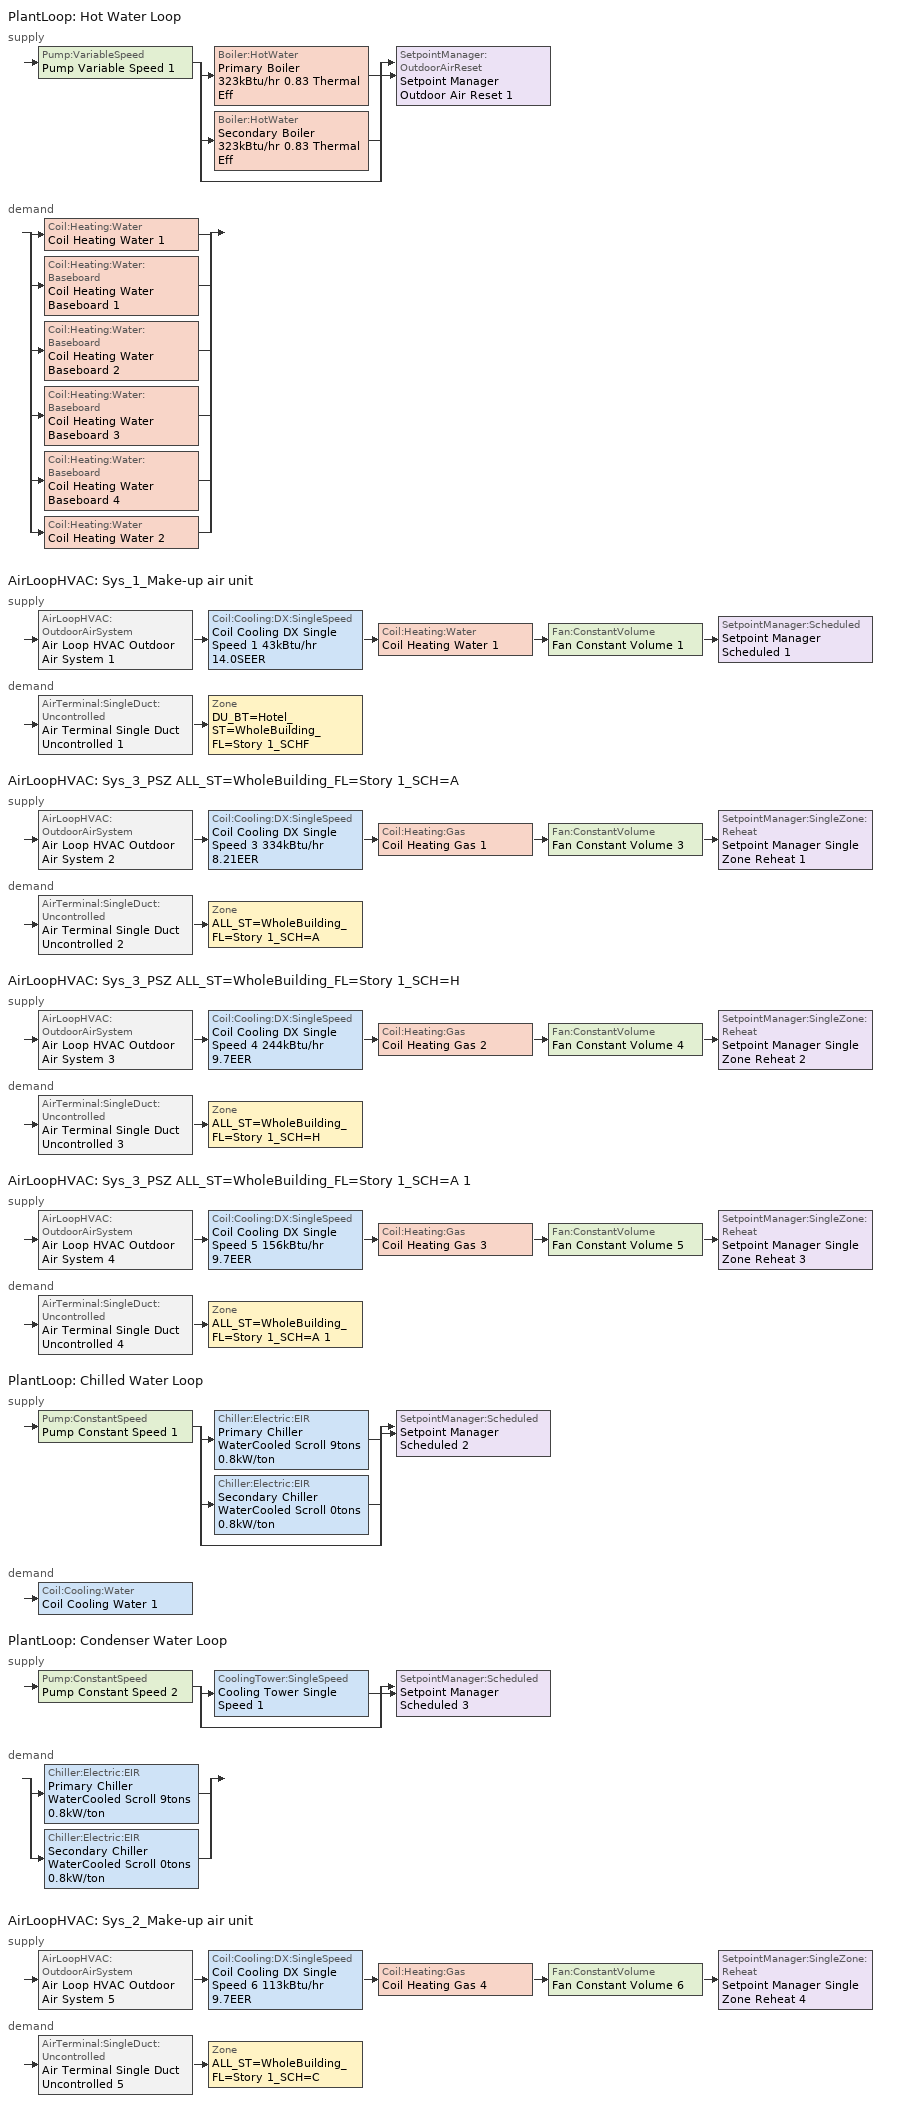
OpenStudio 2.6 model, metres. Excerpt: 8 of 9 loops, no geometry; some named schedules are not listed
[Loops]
PlantLoop 'Hot Water Loop'
 supply: Pump:VariableSpeed 'Pump Variable Speed 1' > split
  | Boiler:HotWater 'Primary Boiler 323kBtu/hr 0.83 Thermal Eff'
  | Boiler:HotWater 'Secondary Boiler 323kBtu/hr 0.83 Thermal Eff'
  | bypass
  join > SetpointManager:OutdoorAirReset 'Setpoint Manager Outdoor Air Reset 1'
 demand: split
  | Coil:Heating:Water 'Coil Heating Water 1'
  | Coil:Heating:Water:Baseboard 'Coil Heating Water Baseboard 1'
  | Coil:Heating:Water:Baseboard 'Coil Heating Water Baseboard 2'
  | Coil:Heating:Water:Baseboard 'Coil Heating Water Baseboard 3'
  | Coil:Heating:Water:Baseboard 'Coil Heating Water Baseboard 4'
  | Coil:Heating:Water 'Coil Heating Water 2'
AirLoopHVAC 'Sys_1_Make-up air unit'
 supply: AirLoopHVAC:OutdoorAirSystem 'Air Loop HVAC Outdoor Air System 1' > Coil:Cooling:DX:SingleSpeed 'Coil Cooling DX Single Speed 1 43kBtu/hr 14.0SEER' > Coil:Heating:Water 'Coil Heating Water 1' > Fan:ConstantVolume 'Fan Constant Volume 1' > SetpointManager:Scheduled 'Setpoint Manager Scheduled 1'
 demand: AirTerminal:SingleDuct:Uncontrolled 'Air Terminal Single Duct Uncontrolled 1' > Zone 'DU_BT=Hotel_ST=WholeBuilding_FL=Story 1_SCHF'
AirLoopHVAC 'Sys_3_PSZ ALL_ST=WholeBuilding_FL=Story 1_SCH=A'
 supply: AirLoopHVAC:OutdoorAirSystem 'Air Loop HVAC Outdoor Air System 2' > Coil:Cooling:DX:SingleSpeed 'Coil Cooling DX Single Speed 3 334kBtu/hr 8.21EER' > Coil:Heating:Gas 'Coil Heating Gas 1' > Fan:ConstantVolume 'Fan Constant Volume 3' > SetpointManager:SingleZone:Reheat 'Setpoint Manager Single Zone Reheat 1'
 demand: AirTerminal:SingleDuct:Uncontrolled 'Air Terminal Single Duct Uncontrolled 2' > Zone 'ALL_ST=WholeBuilding_FL=Story 1_SCH=A'
AirLoopHVAC 'Sys_3_PSZ ALL_ST=WholeBuilding_FL=Story 1_SCH=H'
 supply: AirLoopHVAC:OutdoorAirSystem 'Air Loop HVAC Outdoor Air System 3' > Coil:Cooling:DX:SingleSpeed 'Coil Cooling DX Single Speed 4 244kBtu/hr 9.7EER' > Coil:Heating:Gas 'Coil Heating Gas 2' > Fan:ConstantVolume 'Fan Constant Volume 4' > SetpointManager:SingleZone:Reheat 'Setpoint Manager Single Zone Reheat 2'
 demand: AirTerminal:SingleDuct:Uncontrolled 'Air Terminal Single Duct Uncontrolled 3' > Zone 'ALL_ST=WholeBuilding_FL=Story 1_SCH=H'
AirLoopHVAC 'Sys_3_PSZ ALL_ST=WholeBuilding_FL=Story 1_SCH=A 1'
 supply: AirLoopHVAC:OutdoorAirSystem 'Air Loop HVAC Outdoor Air System 4' > Coil:Cooling:DX:SingleSpeed 'Coil Cooling DX Single Speed 5 156kBtu/hr 9.7EER' > Coil:Heating:Gas 'Coil Heating Gas 3' > Fan:ConstantVolume 'Fan Constant Volume 5' > SetpointManager:SingleZone:Reheat 'Setpoint Manager Single Zone Reheat 3'
 demand: AirTerminal:SingleDuct:Uncontrolled 'Air Terminal Single Duct Uncontrolled 4' > Zone 'ALL_ST=WholeBuilding_FL=Story 1_SCH=A 1'
PlantLoop 'Chilled Water Loop'
 supply: Pump:ConstantSpeed 'Pump Constant Speed 1' > split
  | Chiller:Electric:EIR 'Primary Chiller WaterCooled Scroll 9tons 0.8kW/ton'
  | Chiller:Electric:EIR 'Secondary Chiller WaterCooled Scroll 0tons 0.8kW/ton'
  | bypass
  join > SetpointManager:Scheduled 'Setpoint Manager Scheduled 2'
 demand: Coil:Cooling:Water 'Coil Cooling Water 1'
PlantLoop 'Condenser Water Loop'
 supply: Pump:ConstantSpeed 'Pump Constant Speed 2' > split
  | CoolingTower:SingleSpeed 'Cooling Tower Single Speed 1'
  | bypass
  join > SetpointManager:Scheduled 'Setpoint Manager Scheduled 3'
 demand: split
  | Chiller:Electric:EIR 'Primary Chiller WaterCooled Scroll 9tons 0.8kW/ton'
  | Chiller:Electric:EIR 'Secondary Chiller WaterCooled Scroll 0tons 0.8kW/ton'
AirLoopHVAC 'Sys_2_Make-up air unit'
 supply: AirLoopHVAC:OutdoorAirSystem 'Air Loop HVAC Outdoor Air System 5' > Coil:Cooling:DX:SingleSpeed 'Coil Cooling DX Single Speed 6 113kBtu/hr 9.7EER' > Coil:Heating:Gas 'Coil Heating Gas 4' > Fan:ConstantVolume 'Fan Constant Volume 6' > SetpointManager:SingleZone:Reheat 'Setpoint Manager Single Zone Reheat 4'
 demand: AirTerminal:SingleDuct:Uncontrolled 'Air Terminal Single Duct Uncontrolled 5' > Zone 'ALL_ST=WholeBuilding_FL=Story 1_SCH=C'
[Sizing:Zone] Zone Cooling Design Supply Air Temperature Input Method=SupplyAirTemperature; Zone Cooling Design Supply Air Temperature {C}=13; Zone Cooling Design Supply Air Temperature Difference {deltaC}=11.11; Zone Heating Design Supply Air Temperature Input Method=SupplyAirTemperature; Zone Heating Design Supply Air Temperature {C}=43; Zone Heating Design Supply Air Temperature Difference {deltaC}=11.11; Zone Cooling Design Supply Air Humidity Ratio {kg-H2O/kg-air}=0.0085; Zone Heating Design Supply Air Humidity Ratio {kg-H2O/kg-air}=0.008; Zone Heating Sizing Factor=1.3; Zone Cooling Sizing Factor=1.1; Cooling Design Air Flow Method=DesignDay; Heating Design Air Flow Method=DesignDay; Account for Dedicated Outdoor Air System=No; Dedicated Outdoor Air System Control Strategy=NeutralSupplyAir; Dedicated Outdoor Air Low Setpoint Temperature for Design {C}=autosize; Dedicated Outdoor Air High Setpoint Temperature for Design {C}=autosize
DU_BT=Hotel_ST=WholeBuilding_FL=Story 1_SCHF; ALL_ST=WholeBuilding_FL=Story 1_SCH=A; ALL_ST=WholeBuilding_FL=Story 1_SCH=H; ALL_ST=WholeBuilding_FL=Story 1_SCH=C; ALL_ST=WholeBuilding_FL=Story 1_SCH=A 1
[Zone equipment]
DU_BT=Hotel_ST=WholeBuilding_FL=Story 1_SCHF: DU_BT=Hotel_ST=WholeBuilding_FL=Story 1_SCHF PTAC, Zone HVAC Baseboard Convective Water 1, Air Terminal Single Duct Uncontrolled 1
ALL_ST=WholeBuilding_FL=Story 1_SCH=A: Air Terminal Single Duct Uncontrolled 2, Zone HVAC Baseboard Convective Water 2
ALL_ST=WholeBuilding_FL=Story 1_SCH=H: Air Terminal Single Duct Uncontrolled 3, Zone HVAC Baseboard Convective Water 3
ALL_ST=WholeBuilding_FL=Story 1_SCH=C: Zone HVAC Four Pipe Fan Coil 1, Air Terminal Single Duct Uncontrolled 5
ALL_ST=WholeBuilding_FL=Story 1_SCH=A 1: Air Terminal Single Duct Uncontrolled 4, Zone HVAC Baseboard Convective Water 4
[PlantLoop] Glycol Concentration=0; Plant Loop Volume {m3}=Autocalculate; Load Distribution Scheme=Optimal
Name | Fluid Type
Hot Water Loop | Water
Chilled Water Loop; Condenser Water Loop
[Sizing:Plant] Sizing Option=NonCoincident; Zone Timesteps in Averaging Window=1; Coincident Sizing Factor Mode=None
Name | Loop Type | Design Loop Exit Temperature {C} | Loop Design Temperature Difference {deltaC}
Hot Water Loop | Heating | 82 | 16
Chilled Water Loop | Cooling | 7 | 6
Condenser Water Loop | Condenser | 29 | 6
[Pump:VariableSpeed]
Pump Variable Speed 1: Motor Efficiency=0.855; Pump Control Type=Intermittent; Skin Loss Radiative Fraction=0.5; Design Power Sizing Method=PowerPerFlowPerPressure; Design Electric Power per Unit Flow Rate {W/(m3/s)}=348701.1; Design Shaft Power per Unit Flow Rate per Unit Head {W-s/m3-Pa}=1.28205; Design Minimum Flow Rate Fraction=0
[Boiler:HotWater] Fuel Type=NaturalGas; Nominal Capacity {W}=94677.6; Nominal Thermal Efficiency=0.83; Normalized Boiler Efficiency Curve=BOILER-EFFFPLR-NECB2011; Water Outlet Upper Temperature Limit {C}=99; Boiler Flow Mode=ConstantFlow; Parasitic Electric Load {W}=0; Sizing Factor=1
Primary Boiler 323kBtu/hr 0.83 Thermal Eff; Secondary Boiler 323kBtu/hr 0.83 Thermal Eff
[SetpointManager:OutdoorAirReset]
Setpoint Manager Outdoor Air Reset 1: Control Variable=Temperature; Setpoint at Outdoor Low Temperature {C}=82; Outdoor Low Temperature {C}=-16; Setpoint at Outdoor High Temperature {C}=60; Outdoor High Temperature {C}=0
[AirLoopHVAC] Design Supply Air Flow Rate {m3/s}=AutoSize
Name | Availability Schedule
Sys_1_Make-up air unit | Sys_1_Make-up air unit Occ Sch
Sys_3_PSZ ALL_ST=WholeBuilding_FL=Story 1_SCH=A | Sys_3_PSZ ALL_ST=WholeBuilding_FL=Story 1_SCH=A Occ Sch
Sys_3_PSZ ALL_ST=WholeBuilding_FL=Story 1_SCH=H | Sys_3_PSZ ALL_ST=WholeBuilding_FL=Story 1_SCH=H Occ Sch
Sys_3_PSZ ALL_ST=WholeBuilding_FL=Story 1_SCH=A 1 | Sys_3_PSZ ALL_ST=WholeBuilding_FL=Story 1_SCH=A 1 Occ Sch
Sys_2_Make-up air unit | Sys_2_Make-up air unit Occ Sch
[Sizing:System] Design Outdoor Air Flow Rate {m3/s}=Autosize; Minimum System Air Flow Ratio=1; Preheat Design Temperature {C}=7; Preheat Design Humidity Ratio {kg-H2O/kg-Air}=0.008; Precool Design Temperature {C}=13; Precool Design Humidity Ratio {kg-H2O/kg-Air}=0.008; Central Cooling Design Supply Air Temperature {C}=13; Sizing Option=NonCoincident; Central Cooling Design Supply Air Humidity Ratio {kg-H2O/kg-Air}=0.0085; Central Heating Design Supply Air Humidity Ratio {kg-H2O/kg-Air}=0.008; Cooling Design Air Flow Method=DesignDay; Cooling Design Air Flow Rate {m3/s}=0; Heating Design Air Flow Method=DesignDay; Heating Design Air Flow Rate {m3/s}=0; System Outdoor Air Method=ZoneSum; Zone Maximum Outdoor Air Fraction=1; Cooling Supply Air Flow Rate Per Floor Area {m3/s-m2}=0.00996765; Cooling Fraction of Autosized Cooling Supply Air Flow Rate=1; Cooling Supply Air Flow Rate Per Unit Cooling Capacity {m3/s-W}=3.94755e-05; Heating Supply Air Flow Rate Per Floor Area {m3/s-m2}=0.00996765; Heating Fraction of Autosized Heating Supply Air Flow Rate=1; Heating Fraction of Autosized Cooling Supply Air Flow Rate=1; Heating Supply Air Flow Rate Per Unit Heating Capacity {m3/s-W}=3.15882e-05; Cooling Design Capacity Method=CoolingDesignCapacity; Cooling Design Capacity {W}=autosize; Cooling Design Capacity Per Floor Area {W/m2}=234.7; Fraction of Autosized Cooling Design Capacity=1; Heating Design Capacity Method=HeatingDesignCapacity; Heating Design Capacity {W}=autosize; Heating Design Capacity Per Floor Area {W/m2}=157; Fraction of Autosized Heating Design Capacity=1; Central Cooling Capacity Control Method=OnOff
Name | Type of Load to Size On | Central Heating Design Supply Air Temperature {C} | 100% Outdoor Air in Cooling | 100% Outdoor Air in Heating
Sys_1_Make-up air unit | VentilationRequirement | 43 | Yes | Yes
Sys_3_PSZ ALL_ST=WholeBuilding_FL=Story 1_SCH=A; Sys_3_PSZ ALL_ST=WholeBuilding_FL=Story 1_SCH=H; Sys_3_PSZ ALL_ST=WholeBuilding_FL=Story 1_SCH=A 1 | Sensible | 43 | No | No
Sys_2_Make-up air unit | Sensible | 13.1 | No | No
[Fan:ConstantVolume] Availability Schedule=Always On Discrete; Fan Efficiency=0.39975; Pressure Rise {Pa}=640; Maximum Flow Rate {m3/s}=AutoSize; Motor Efficiency=0.615
Fan Constant Volume 1; Fan Constant Volume 2; Fan Constant Volume 3; Fan Constant Volume 4; Fan Constant Volume 5; Fan Constant Volume 6; Fan Constant Volume 7
[Coil:Heating:Water] Availability Schedule=Always On Discrete
Coil Heating Water 1; Coil Heating Water 2
[Coil:Cooling:DX:SingleSpeed] Rated Total Cooling Capacity {W}=autosize; Rated Sensible Heat Ratio=autosize; Rated Air Flow Rate {m3/s}=autosize; Rated Evaporator Fan Power Per Volume Flow Rate {W/(m3/s)}=773.3; Total Cooling Capacity Function of Temperature Curve=DXCOOL-NECB2011-REF-CAPFT; Total Cooling Capacity Function of Flow Fraction Curve=DXCOOL-NECB2011-REF-CAPFFLOW; Energy Input Ratio Function of Temperature Curve=DXCOOL-NECB2011-REF-COOLEIRFT; Energy Input Ratio Function of Flow Fraction Curve=DXCOOL-NECB2011-REF-COOLEIRFFLOW; Part Load Fraction Correlation Curve=DXCOOL-NECB2011-REF-COOLPLFFPLR; Condenser Type=AirCooled; Evaporative Condenser Effectiveness=0; Evaporative Condenser Air Flow Rate {m3/s}=Autosize; Evaporative Condenser Pump Rated Power Consumption {W}=Autosize; Crankcase Heater Capacity {W}=0; Maximum Outdoor Dry-Bulb Temperature for Crankcase Heater Operation {C}=0; Basin Heater Capacity {W/K}=0; Basin Heater Setpoint Temperature {C}=10
Name | Availability Schedule | Rated COP {W/W}
Coil Cooling DX Single Speed 1 43kBtu/hr 14.0SEER | Always On Discrete | 3.8248
Coil Cooling DX Single Speed 2 90kBtu/hr 9.3EER | Always On Discrete | 3.21098
Coil Cooling DX Single Speed 3 334kBtu/hr 8.21EER | Always On Discrete | 2.99002
Coil Cooling DX Single Speed 4 244kBtu/hr 9.7EER | Always On Discrete | 3.46424
Coil Cooling DX Single Speed 5 156kBtu/hr 9.7EER | Always On Discrete | 3.39732
Coil Cooling DX Single Speed 6 113kBtu/hr 9.7EER | tpfc_clg_availability | 3.36434
[Controller:OutdoorAir] Minimum Outdoor Air Flow Rate {m3/s}=autosize; Maximum Outdoor Air Flow Rate {m3/s}=Autosize; Economizer Control Action Type=ModulateFlow; Lockout Type=NoLockout; Minimum Limit Type=FixedMinimum; High Humidity Control=No
Name | Economizer Control Type | Economizer Maximum Limit Dry-Bulb Temperature {C} | Economizer Maximum Limit Enthalpy {J/kg} | Economizer Minimum Limit Dry-Bulb Temperature {C} | Minimum Outdoor Air Schedule | Controller Mechanical Ventilation | Heat Recovery Bypass Control Type
Controller Outdoor Air 1 | NoEconomizer | 28 | 64000 | -100 | Sys_1_Make-up air unit Occ Sch | Controller Mechanical Ventilation 1 | BypassWhenWithinEconomizerLimits
Controller Outdoor Air 2 | DifferentialEnthalpy |  |  |  | Sys_3_PSZ ALL_ST=WholeBuilding_FL=Story 1_SCH=A Occ Sch | Controller Mechanical Ventilation 2 | BypassWhenOAFlowGreaterThanMinimum
Controller Outdoor Air 3 | DifferentialEnthalpy |  |  |  | Sys_3_PSZ ALL_ST=WholeBuilding_FL=Story 1_SCH=H Occ Sch | Controller Mechanical Ventilation 3 | BypassWhenOAFlowGreaterThanMinimum
Controller Outdoor Air 4 | DifferentialEnthalpy |  |  |  | Sys_3_PSZ ALL_ST=WholeBuilding_FL=Story 1_SCH=A 1 Occ Sch | Controller Mechanical Ventilation 4 | BypassWhenWithinEconomizerLimits
Controller Outdoor Air 5 | DifferentialEnthalpy |  |  |  | Sys_2_Make-up air unit Occ Sch | Controller Mechanical Ventilation 5 | BypassWhenWithinEconomizerLimits
[Controller:MechanicalVentilation] Availability Schedule=Always On Discrete; System Outdoor Air Method=ZoneSum
Controller Mechanical Ventilation 1; Controller Mechanical Ventilation 2; Controller Mechanical Ventilation 3; Controller Mechanical Ventilation 4; Controller Mechanical Ventilation 5
[AirLoopHVAC:OutdoorAirSystem]
Name | Controller
Air Loop HVAC Outdoor Air System 1 | Controller Outdoor Air 1
Air Loop HVAC Outdoor Air System 2 | Controller Outdoor Air 2
Air Loop HVAC Outdoor Air System 3 | Controller Outdoor Air 3
Air Loop HVAC Outdoor Air System 4 | Controller Outdoor Air 4
Air Loop HVAC Outdoor Air System 5 | Controller Outdoor Air 5
[Controller:WaterCoil] Minimum Actuated Flow {m3/s}=0
Name | Water Coil | Action | Controller Convergence Tolerance {deltaC}
Controller Water Coil 1 | Coil Heating Water 1 | Normal | 0.0001
Controller Water Coil 2 | Coil Heating Water 2 | Normal | 0.0001
Controller Water Coil 3 | Coil Cooling Water 1 | Reverse
[SetpointManager:Scheduled] Control Variable=Temperature
Name | Schedule
Setpoint Manager Scheduled 1 | Makeup-Air Unit Supply Air Temp
Setpoint Manager Scheduled 2 | CHW Temp
Setpoint Manager Scheduled 3 | CW Temp
[Coil:Heating:Electric]
Coil Heating Electric 1: Availability Schedule=ON_OFF_ALWAYS_OFF
[ZoneHVAC:PackagedTerminalAirConditioner]
DU_BT=Hotel_ST=WholeBuilding_FL=Story 1_SCHF PTAC: Availability Schedule=Always On Discrete; Supply Air Flow Rate During Cooling Operation {m3/s}=Autosize; Supply Air Flow Rate During Heating Operation {m3/s}=Autosize; Supply Air Flow Rate When No Cooling or Heating is Needed {m3/s}=Autosize; Outdoor Air Flow Rate During Cooling Operation {m3/s}=Autosize; Outdoor Air Flow Rate During Heating Operation {m3/s}=Autosize; Outdoor Air Flow Rate When No Cooling or Heating is Needed {m3/s}=Autosize; Supply Air Fan=Fan Constant Volume 2; Heating Coil=Coil Heating Electric 1; Cooling Coil=Coil Cooling DX Single Speed 2 90kBtu/hr 9.3EER; Fan Placement=DrawThrough
[Coil:Heating:Water:Baseboard] Heating Design Capacity Method=HeatingDesignCapacity; Heating Design Capacity {W}=autosize; Heating Design Capacity Per Floor Area {W/m2}=0; Fraction of Autosized Heating Design Capacity=0.8
Coil Heating Water Baseboard 1; Coil Heating Water Baseboard 2; Coil Heating Water Baseboard 3; Coil Heating Water Baseboard 4
[ZoneHVAC:Baseboard:Convective:Water] Availability Schedule=Always On Discrete
Name | Heating Coil
Zone HVAC Baseboard Convective Water 1 | Coil Heating Water Baseboard 1
Zone HVAC Baseboard Convective Water 2 | Coil Heating Water Baseboard 2
Zone HVAC Baseboard Convective Water 3 | Coil Heating Water Baseboard 3
Zone HVAC Baseboard Convective Water 4 | Coil Heating Water Baseboard 4
[AirTerminal:SingleDuct:Uncontrolled] Availability Schedule=Always On Discrete; Maximum Air Flow Rate {m3/s}=AutoSize
Air Terminal Single Duct Uncontrolled 1; Air Terminal Single Duct Uncontrolled 2; Air Terminal Single Duct Uncontrolled 3; Air Terminal Single Duct Uncontrolled 4; Air Terminal Single Duct Uncontrolled 5
[Coil:Heating:Gas] Availability Schedule=Always On Discrete; Nominal Capacity {W}=AutoSize; Parasitic Electric Load {W}=0; Part Load Fraction Correlation Curve=FURNACE-EFFPLR-NECB2011; Parasitic Gas Load {W}=0
Name | Gas Burner Efficiency
Coil Heating Gas 1; Coil Heating Gas 2; Coil Heating Gas 3 | 0.81
Coil Heating Gas 4 | 0.924
[SetpointManager:SingleZone:Reheat]
Name | Minimum Supply Air Temperature {C} | Maximum Supply Air Temperature {C} | Control Zone
Setpoint Manager Single Zone Reheat 1 | 13 | 43 | ALL_ST=WholeBuilding_FL=Story 1_SCH=A
Setpoint Manager Single Zone Reheat 2 | 13 | 43 | ALL_ST=WholeBuilding_FL=Story 1_SCH=H
Setpoint Manager Single Zone Reheat 3 | 13 | 43 | ALL_ST=WholeBuilding_FL=Story 1_SCH=A 1
Setpoint Manager Single Zone Reheat 4 | 13.1 | 13 | ALL_ST=WholeBuilding_FL=Story 1_SCH=C
[Pump:ConstantSpeed] Rated Flow Rate {m3/s}=autosize; Rated Pump Head {Pa}=179352; Rated Power Consumption {W}=autosize; Motor Efficiency=0.855; Fraction of Motor Inefficiencies to Fluid Stream=0; Pump Control Type=Intermittent; Design Power Sizing Method=PowerPerFlowPerPressure; Design Electric Power per Unit Flow Rate {W/(m3/s)}=348701.1; Design Shaft Power per Unit Flow Rate per Unit Head {W-s/m3-Pa}=1.28205
Pump Constant Speed 1; Pump Constant Speed 2
[Chiller:Electric:EIR] Reference COP {W/W}=4.5032; Cooling Capacity Function of Temperature Curve=WaterCooled_Scroll_CAPFT_NECB2011; Electric Input to Cooling Output Ratio Function of Temperature Curve=WaterCooled_Scroll_EIRFT_NECB2011; Electric Input to Cooling Output Ratio Function of Part Load Ratio Curve=WaterCooled_Scroll_EIRFPLR_NECB2011; Minimum Part Load Ratio=0.25; Minimum Unloading Ratio=0.25; Condenser Type=WaterCooled; Chiller Flow Mode=LeavingSetpointModulated; Design Heat Recovery Water Flow Rate {m3/s}=0; Sizing Factor=1; Basin Heater Capacity {W/K}=0; Basin Heater Setpoint Temperature {C}=10
Name | Reference Capacity {W}
Primary Chiller WaterCooled Scroll 9tons 0.8kW/ton | 33052.3
Secondary Chiller WaterCooled Scroll 0tons 0.8kW/ton | 0.001
[CoolingTower:SingleSpeed]
Cooling Tower Single Speed 1: Design Water Flow Rate {m3/s}=autosize; Design Air Flow Rate {m3/s}=autosize; Fan Power at Design Air Flow Rate {W}=605.88; U-Factor Times Area Value at Design Air Flow Rate {W/K}=autosize; Air Flow Rate in Free Convection Regime {m3/s}=autosize; U-Factor Times Area Value at Free Convection Air Flow Rate {W/K}=autosize; Performance Input Method=UFactorTimesAreaAndDesignWaterFlowRate; Free Convection Capacity {W}=0; Basin Heater Capacity {W/K}=0; Evaporation Loss Mode=LossFactor; Evaporation Loss Factor {percent/K}=0.2; Drift Loss Percent {percent}=0.008; Blowdown Calculation Mode=ConcentrationRatio; Blowdown Concentration Ratio=3; Capacity Control=FanCycling; Number of Cells=1; Cell Control=MinimalCell; Cell Minimum  Water Flow Rate Fraction=0.33; Cell Maximum Water Flow Rate Fraction=2.5; Sizing Factor=1; Free Convection Air Flow Rate Sizing Factor=0.1; Free Convection U-Factor Times Area Value Sizing Factor=0.1; Heat Rejection Capacity and Nominal Capacity Sizing Ratio=1.25; Free Convection Nominal Capacity Sizing Factor=0.1; Design Inlet Air Dry-Bulb Temperature {C}=35; Design Inlet Air Wet-Bulb Temperature {C}=24; Design Approach Temperature {deltaC}=5; Design Range Temperature {deltaC}=6
[Coil:Cooling:Water]
Coil Cooling Water 1: Availability Schedule=Always On Discrete
[ZoneHVAC:FourPipeFanCoil]
Zone HVAC Four Pipe Fan Coil 1: Availability Schedule=Always On Discrete; Capacity Control Method=ConstantFanVariableFlow; Maximum Supply Air Flow Rate {m3/s}=autosize; Maximum Outdoor Air Flow Rate {m3/s}=autosize; Supply Air Fan=Fan Constant Volume 7; Cooling Coil=Coil Cooling Water 1; Maximum Cold Water Flow Rate {m3/s}=autosize; Heating Coil=Coil Heating Water 2; Maximum Hot Water Flow Rate {m3/s}=autosize; Minimum Supply Air Temperature in Cooling Mode {C}=autosize; Maximum Supply Air Temperature in Heating Mode {C}=autosize
[Schedule:Ruleset]
Name | Default Day Schedule | Summer Design Day Schedule | Winter Design Day Schedule
ON_OFF_ALWAYS_OFF | Schedule Day 3
Makeup-Air Unit Supply Air Temp | Makeup Air Unit Supply Air Temp Default
tpfc_clg_availability | Schedule Day 5
CHW Temp | Schedule Day 6
CW Temp | Schedule Day 7
Sys_1_Make-up air unit Occ Sch | Sys_1_Make-up air unit Occ Sch Default | Sys_1_Make-up air unit Occ Sch Summer Design Day | Sys_1_Make-up air unit Occ Sch Winter Design Day
Sys_2_Make-up air unit Occ Sch | Sys_2_Make-up air unit Occ Sch Default | Sys_2_Make-up air unit Occ Sch Summer Design Day | Sys_2_Make-up air unit Occ Sch Winter Design Day
Sys_3_PSZ ALL_ST=WholeBuilding_FL=Story 1_SCH=A Occ Sch | Sys_3_PSZ ALL_ST=WholeBuilding_FL=Story 1_SCH=A Occ Sch Default | Sys_3_PSZ ALL_ST=WholeBuilding_FL=Story 1_SCH=A Occ Sch Summer Design Day | Sys_3_PSZ ALL_ST=WholeBuilding_FL=Story 1_SCH=A Occ Sch Winter Design Day
Sys_3_PSZ ALL_ST=WholeBuilding_FL=Story 1_SCH=A 1 Occ Sch | Sys_3_PSZ ALL_ST=WholeBuilding_FL=Story 1_SCH=A 1 Occ Sch Default | Sys_3_PSZ ALL_ST=WholeBuilding_FL=Story 1_SCH=A 1 Occ Sch Summer Design Day | Sys_3_PSZ ALL_ST=WholeBuilding_FL=Story 1_SCH=A 1 Occ Sch Winter Design Day
Sys_3_PSZ ALL_ST=WholeBuilding_FL=Story 1_SCH=H Occ Sch | Sys_3_PSZ ALL_ST=WholeBuilding_FL=Story 1_SCH=H Occ Sch Default | Sys_3_PSZ ALL_ST=WholeBuilding_FL=Story 1_SCH=H Occ Sch Summer Design Day | Sys_3_PSZ ALL_ST=WholeBuilding_FL=Story 1_SCH=H Occ Sch Winter Design Day
[Schedule:Day]
Schedule Day 3; wkdON_OFF_ALWAYS_OFF 1; satON_OFF_ALWAYS_OFF 1; sunON_OFF_ALWAYS_OFF 1: 1, 0, 0, 2, 0, 0, 3, 0, 0, 4, 0, 0, 5, 0, 0, 6, 0, 0, 7, 0, 0, 8, 0, 0, 9, 0, 0, 10, 0, 0, 11, 0, 0, 12, 0, 0, 13, 0, 0, 14, 0, 0, 15, 0, 0, 16, 0, 0, 17, 0, 0, 18, 0, 0, 19, 0, 0, 20, 0, 0, 21, 0, 0, 22, 0, 0, 23, 0, 0, 24, 0, 0
Makeup Air Unit Supply Air Temp Default: 24, 0, 20
Schedule Day 5; tpfc_clg_availability_sch_rule_day; tpfc_clg_availability_sch_rule_day 2; Sys_3_PSZ ALL_ST=WholeBuilding_FL=Story 1_SCH=A Occ Sch Saturday; Sys_3_PSZ ALL_ST=WholeBuilding_FL=Story 1_SCH=A Occ Sch Sunday; Sys_3_PSZ ALL_ST=WholeBuilding_FL=Story 1_SCH=A 1 Occ Sch Saturday; Sys_3_PSZ ALL_ST=WholeBuilding_FL=Story 1_SCH=A 1 Occ Sch Sunday: 24, 0, 0
tpfc_clg_availability_sch_rule_day 1; Sys_1_Make-up air unit Occ Sch Default; Sys_1_Make-up air unit Occ Sch Winter Design Day; Sys_1_Make-up air unit Occ Sch Summer Design Day; Sys_1_Make-up air unit Occ Sch Monday; Sys_1_Make-up air unit Occ Sch Tuesday; Sys_1_Make-up air unit Occ Sch Wednesday; Sys_1_Make-up air unit Occ Sch Thursday; Sys_1_Make-up air unit Occ Sch Friday; Sys_1_Make-up air unit Occ Sch Saturday; Sys_1_Make-up air unit Occ Sch Sunday; Sys_2_Make-up air unit Occ Sch Default; Sys_2_Make-up air unit Occ Sch Winter Design Day; Sys_2_Make-up air unit Occ Sch Summer Design Day; Sys_3_PSZ ALL_ST=WholeBuilding_FL=Story 1_SCH=A Occ Sch Default; Sys_3_PSZ ALL_ST=WholeBuilding_FL=Story 1_SCH=A Occ Sch Winter Design Day; Sys_3_PSZ ALL_ST=WholeBuilding_FL=Story 1_SCH=A Occ Sch Summer Design Day; Sys_3_PSZ ALL_ST=WholeBuilding_FL=Story 1_SCH=A 1 Occ Sch Default; Sys_3_PSZ ALL_ST=WholeBuilding_FL=Story 1_SCH=A 1 Occ Sch Winter Design Day; Sys_3_PSZ ALL_ST=WholeBuilding_FL=Story 1_SCH=A 1 Occ Sch Summer Design Day; Sys_3_PSZ ALL_ST=WholeBuilding_FL=Story 1_SCH=H Occ Sch Default; Sys_3_PSZ ALL_ST=WholeBuilding_FL=Story 1_SCH=H Occ Sch Winter Design Day; Sys_3_PSZ ALL_ST=WholeBuilding_FL=Story 1_SCH=H Occ Sch Summer Design Day; Sys_3_PSZ ALL_ST=WholeBuilding_FL=Story 1_SCH=H Occ Sch Monday; Sys_3_PSZ ALL_ST=WholeBuilding_FL=Story 1_SCH=H Occ Sch Tuesday; Sys_3_PSZ ALL_ST=WholeBuilding_FL=Story 1_SCH=H Occ Sch Wednesday; Sys_3_PSZ ALL_ST=WholeBuilding_FL=Story 1_SCH=H Occ Sch Thursday; Sys_3_PSZ ALL_ST=WholeBuilding_FL=Story 1_SCH=H Occ Sch Friday; Sys_3_PSZ ALL_ST=WholeBuilding_FL=Story 1_SCH=H Occ Sch Saturday; Sys_3_PSZ ALL_ST=WholeBuilding_FL=Story 1_SCH=H Occ Sch Sunday: 24, 0, 1
Schedule Day 6; wkdCHW Temp 1; satCHW Temp 1; sunCHW Temp 1: 1, 0, 7, 2, 0, 7, 3, 0, 7, 4, 0, 7, 5, 0, 7, 6, 0, 7, 7, 0, 7, 8, 0, 7, 9, 0, 7, 10, 0, 7, 11, 0, 7, 12, 0, 7, 13, 0, 7, 14, 0, 7, 15, 0, 7, 16, 0, 7, 17, 0, 7, 18, 0, 7, 19, 0, 7, 20, 0, 7, 21, 0, 7, 22, 0, 7, 23, 0, 7, 24, 0, 7
Schedule Day 7; wkdCW Temp 1; satCW Temp 1; sunCW Temp 1: 1, 0, 29, 2, 0, 29, 3, 0, 29, 4, 0, 29, 5, 0, 29, 6, 0, 29, 7, 0, 29, 8, 0, 29, 9, 0, 29, 10, 0, 29, 11, 0, 29, 12, 0, 29, 13, 0, 29, 14, 0, 29, 15, 0, 29, 16, 0, 29, 17, 0, 29, 18, 0, 29, 19, 0, 29, 20, 0, 29, 21, 0, 29, 22, 0, 29, 23, 0, 29, 24, 0, 29
Sys_2_Make-up air unit Occ Sch Monday; Sys_2_Make-up air unit Occ Sch Tuesday; Sys_2_Make-up air unit Occ Sch Wednesday; Sys_2_Make-up air unit Occ Sch Thursday; Sys_2_Make-up air unit Occ Sch Friday; Sys_2_Make-up air unit Occ Sch Saturday: 9, 0, 0, 21, 0, 1, 24, 0, 0
Sys_2_Make-up air unit Occ Sch Sunday: 11, 0, 0, 19, 0, 1, 24, 0, 0
Sys_3_PSZ ALL_ST=WholeBuilding_FL=Story 1_SCH=A Occ Sch Monday; Sys_3_PSZ ALL_ST=WholeBuilding_FL=Story 1_SCH=A Occ Sch Tuesday; Sys_3_PSZ ALL_ST=WholeBuilding_FL=Story 1_SCH=A Occ Sch Wednesday; Sys_3_PSZ ALL_ST=WholeBuilding_FL=Story 1_SCH=A Occ Sch Thursday; Sys_3_PSZ ALL_ST=WholeBuilding_FL=Story 1_SCH=A Occ Sch Friday; Sys_3_PSZ ALL_ST=WholeBuilding_FL=Story 1_SCH=A 1 Occ Sch Monday; Sys_3_PSZ ALL_ST=WholeBuilding_FL=Story 1_SCH=A 1 Occ Sch Tuesday; Sys_3_PSZ ALL_ST=WholeBuilding_FL=Story 1_SCH=A 1 Occ Sch Wednesday; Sys_3_PSZ ALL_ST=WholeBuilding_FL=Story 1_SCH=A 1 Occ Sch Thursday; Sys_3_PSZ ALL_ST=WholeBuilding_FL=Story 1_SCH=A 1 Occ Sch Friday: 8, 0, 0, 19, 0, 1, 24, 0, 0
[Schedule:Rule] Date Specification Type=DateRange; Start Day=1
Name | Schedule Ruleset | Rule Order | Day Schedule | Apply Sunday | Apply Monday | Apply Tuesday | Apply Wednesday | Apply Thursday | Apply Friday | Apply Saturday | Start Month | End Month | End Day
wkdON_OFF_ALWAYS_OFF rule | ON_OFF_ALWAYS_OFF | 2 | wkdON_OFF_ALWAYS_OFF 1 | No | Yes | Yes | Yes | Yes | Yes | No | 1 | 12 | 31
satON_OFF_ALWAYS_OFFrule | ON_OFF_ALWAYS_OFF | 1 | satON_OFF_ALWAYS_OFF 1 | No | No | No | No | No | No | Yes | 1 | 12 | 31
sunON_OFF_ALWAYS_OFFrule | ON_OFF_ALWAYS_OFF | 0 | sunON_OFF_ALWAYS_OFF 1 | Yes | No | No | No | No | No | No | 1 | 12 | 31
tpfc_clg_availability_sch_rule | tpfc_clg_availability | 2 | tpfc_clg_availability_sch_rule_day | Yes | Yes | Yes | Yes | Yes | Yes | Yes | 1 | 6 | 30
tpfc_clg_availability_sch_rule 1 | tpfc_clg_availability | 1 | tpfc_clg_availability_sch_rule_day 1 | Yes | Yes | Yes | Yes | Yes | Yes | Yes | 7 | 10 | 31
tpfc_clg_availability_sch_rule 2 | tpfc_clg_availability | 0 | tpfc_clg_availability_sch_rule_day 2 | Yes | Yes | Yes | Yes | Yes | Yes | Yes | 11 | 12 | 31
wkdCHW Temp rule | CHW Temp | 2 | wkdCHW Temp 1 | No | Yes | Yes | Yes | Yes | Yes | No | 1 | 12 | 31
satCHW Temprule | CHW Temp | 1 | satCHW Temp 1 | No | No | No | No | No | No | Yes | 1 | 12 | 31
sunCHW Temprule | CHW Temp | 0 | sunCHW Temp 1 | Yes | No | No | No | No | No | No | 1 | 12 | 31
wkdCW Temp rule | CW Temp | 2 | wkdCW Temp 1 | No | Yes | Yes | Yes | Yes | Yes | No | 1 | 12 | 31
satCW Temprule | CW Temp | 1 | satCW Temp 1 | No | No | No | No | No | No | Yes | 1 | 12 | 31
sunCW Temprule | CW Temp | 0 | sunCW Temp 1 | Yes | No | No | No | No | No | No | 1 | 12 | 31
Sys_1_Make-up air unit Occ Sch Monday Rule | Sys_1_Make-up air unit Occ Sch | 6 | Sys_1_Make-up air unit Occ Sch Monday |  | Yes |  |  |  |  |  | 1 | 12 | 25
Sys_1_Make-up air unit Occ Sch Tuesday Rule | Sys_1_Make-up air unit Occ Sch | 5 | Sys_1_Make-up air unit Occ Sch Tuesday |  |  | Yes |  |  |  |  | 1 | 12 | 26
Sys_1_Make-up air unit Occ Sch Wednesday Rule | Sys_1_Make-up air unit Occ Sch | 4 | Sys_1_Make-up air unit Occ Sch Wednesday |  |  |  | Yes |  |  |  | 1 | 12 | 27
Sys_1_Make-up air unit Occ Sch Thursday Rule | Sys_1_Make-up air unit Occ Sch | 3 | Sys_1_Make-up air unit Occ Sch Thursday |  |  |  |  | Yes |  |  | 1 | 12 | 28
Sys_1_Make-up air unit Occ Sch Friday Rule | Sys_1_Make-up air unit Occ Sch | 2 | Sys_1_Make-up air unit Occ Sch Friday |  |  |  |  |  | Yes |  | 1 | 12 | 29
Sys_1_Make-up air unit Occ Sch Saturday Rule | Sys_1_Make-up air unit Occ Sch | 1 | Sys_1_Make-up air unit Occ Sch Saturday |  |  |  |  |  |  | Yes | 1 | 12 | 30
Sys_1_Make-up air unit Occ Sch Sunday Rule | Sys_1_Make-up air unit Occ Sch | 0 | Sys_1_Make-up air unit Occ Sch Sunday | Yes |  |  |  |  |  |  | 1 | 12 | 31
Sys_2_Make-up air unit Occ Sch Monday Rule | Sys_2_Make-up air unit Occ Sch | 6 | Sys_2_Make-up air unit Occ Sch Monday |  | Yes |  |  |  |  |  | 1 | 12 | 25
Sys_2_Make-up air unit Occ Sch Tuesday Rule | Sys_2_Make-up air unit Occ Sch | 5 | Sys_2_Make-up air unit Occ Sch Tuesday |  |  | Yes |  |  |  |  | 1 | 12 | 26
Sys_2_Make-up air unit Occ Sch Wednesday Rule | Sys_2_Make-up air unit Occ Sch | 4 | Sys_2_Make-up air unit Occ Sch Wednesday |  |  |  | Yes |  |  |  | 1 | 12 | 27
Sys_2_Make-up air unit Occ Sch Thursday Rule | Sys_2_Make-up air unit Occ Sch | 3 | Sys_2_Make-up air unit Occ Sch Thursday |  |  |  |  | Yes |  |  | 1 | 12 | 28
Sys_2_Make-up air unit Occ Sch Friday Rule | Sys_2_Make-up air unit Occ Sch | 2 | Sys_2_Make-up air unit Occ Sch Friday |  |  |  |  |  | Yes |  | 1 | 12 | 29
Sys_2_Make-up air unit Occ Sch Saturday Rule | Sys_2_Make-up air unit Occ Sch | 1 | Sys_2_Make-up air unit Occ Sch Saturday |  |  |  |  |  |  | Yes | 1 | 12 | 30
Sys_2_Make-up air unit Occ Sch Sunday Rule | Sys_2_Make-up air unit Occ Sch | 0 | Sys_2_Make-up air unit Occ Sch Sunday | Yes |  |  |  |  |  |  | 1 | 12 | 31
Sys_3_PSZ ALL_ST=WholeBuilding_FL=Story 1_SCH=A Occ Sch Monday Rule | Sys_3_PSZ ALL_ST=WholeBuilding_FL=Story 1_SCH=A Occ Sch | 6 | Sys_3_PSZ ALL_ST=WholeBuilding_FL=Story 1_SCH=A Occ Sch Monday |  | Yes |  |  |  |  |  | 1 | 12 | 25
Sys_3_PSZ ALL_ST=WholeBuilding_FL=Story 1_SCH=A Occ Sch Tuesday Rule | Sys_3_PSZ ALL_ST=WholeBuilding_FL=Story 1_SCH=A Occ Sch | 5 | Sys_3_PSZ ALL_ST=WholeBuilding_FL=Story 1_SCH=A Occ Sch Tuesday |  |  | Yes |  |  |  |  | 1 | 12 | 26
Sys_3_PSZ ALL_ST=WholeBuilding_FL=Story 1_SCH=A Occ Sch Wednesday Rule | Sys_3_PSZ ALL_ST=WholeBuilding_FL=Story 1_SCH=A Occ Sch | 4 | Sys_3_PSZ ALL_ST=WholeBuilding_FL=Story 1_SCH=A Occ Sch Wednesday |  |  |  | Yes |  |  |  | 1 | 12 | 27
Sys_3_PSZ ALL_ST=WholeBuilding_FL=Story 1_SCH=A Occ Sch Thursday Rule | Sys_3_PSZ ALL_ST=WholeBuilding_FL=Story 1_SCH=A Occ Sch | 3 | Sys_3_PSZ ALL_ST=WholeBuilding_FL=Story 1_SCH=A Occ Sch Thursday |  |  |  |  | Yes |  |  | 1 | 12 | 28
Sys_3_PSZ ALL_ST=WholeBuilding_FL=Story 1_SCH=A Occ Sch Friday Rule | Sys_3_PSZ ALL_ST=WholeBuilding_FL=Story 1_SCH=A Occ Sch | 2 | Sys_3_PSZ ALL_ST=WholeBuilding_FL=Story 1_SCH=A Occ Sch Friday |  |  |  |  |  | Yes |  | 1 | 12 | 29
Sys_3_PSZ ALL_ST=WholeBuilding_FL=Story 1_SCH=A Occ Sch Saturday Rule | Sys_3_PSZ ALL_ST=WholeBuilding_FL=Story 1_SCH=A Occ Sch | 1 | Sys_3_PSZ ALL_ST=WholeBuilding_FL=Story 1_SCH=A Occ Sch Saturday |  |  |  |  |  |  | Yes | 1 | 12 | 30
Sys_3_PSZ ALL_ST=WholeBuilding_FL=Story 1_SCH=A Occ Sch Sunday Rule | Sys_3_PSZ ALL_ST=WholeBuilding_FL=Story 1_SCH=A Occ Sch | 0 | Sys_3_PSZ ALL_ST=WholeBuilding_FL=Story 1_SCH=A Occ Sch Sunday | Yes |  |  |  |  |  |  | 1 | 12 | 31
Sys_3_PSZ ALL_ST=WholeBuilding_FL=Story 1_SCH=A 1 Occ Sch Monday Rule | Sys_3_PSZ ALL_ST=WholeBuilding_FL=Story 1_SCH=A 1 Occ Sch | 6 | Sys_3_PSZ ALL_ST=WholeBuilding_FL=Story 1_SCH=A 1 Occ Sch Monday |  | Yes |  |  |  |  |  | 1 | 12 | 25
Sys_3_PSZ ALL_ST=WholeBuilding_FL=Story 1_SCH=A 1 Occ Sch Tuesday Rule | Sys_3_PSZ ALL_ST=WholeBuilding_FL=Story 1_SCH=A 1 Occ Sch | 5 | Sys_3_PSZ ALL_ST=WholeBuilding_FL=Story 1_SCH=A 1 Occ Sch Tuesday |  |  | Yes |  |  |  |  | 1 | 12 | 26
Sys_3_PSZ ALL_ST=WholeBuilding_FL=Story 1_SCH=A 1 Occ Sch Wednesday Rule | Sys_3_PSZ ALL_ST=WholeBuilding_FL=Story 1_SCH=A 1 Occ Sch | 4 | Sys_3_PSZ ALL_ST=WholeBuilding_FL=Story 1_SCH=A 1 Occ Sch Wednesday |  |  |  | Yes |  |  |  | 1 | 12 | 27
Sys_3_PSZ ALL_ST=WholeBuilding_FL=Story 1_SCH=A 1 Occ Sch Thursday Rule | Sys_3_PSZ ALL_ST=WholeBuilding_FL=Story 1_SCH=A 1 Occ Sch | 3 | Sys_3_PSZ ALL_ST=WholeBuilding_FL=Story 1_SCH=A 1 Occ Sch Thursday |  |  |  |  | Yes |  |  | 1 | 12 | 28
Sys_3_PSZ ALL_ST=WholeBuilding_FL=Story 1_SCH=A 1 Occ Sch Friday Rule | Sys_3_PSZ ALL_ST=WholeBuilding_FL=Story 1_SCH=A 1 Occ Sch | 2 | Sys_3_PSZ ALL_ST=WholeBuilding_FL=Story 1_SCH=A 1 Occ Sch Friday |  |  |  |  |  | Yes |  | 1 | 12 | 29
Sys_3_PSZ ALL_ST=WholeBuilding_FL=Story 1_SCH=A 1 Occ Sch Saturday Rule | Sys_3_PSZ ALL_ST=WholeBuilding_FL=Story 1_SCH=A 1 Occ Sch | 1 | Sys_3_PSZ ALL_ST=WholeBuilding_FL=Story 1_SCH=A 1 Occ Sch Saturday |  |  |  |  |  |  | Yes | 1 | 12 | 30
Sys_3_PSZ ALL_ST=WholeBuilding_FL=Story 1_SCH=A 1 Occ Sch Sunday Rule | Sys_3_PSZ ALL_ST=WholeBuilding_FL=Story 1_SCH=A 1 Occ Sch | 0 | Sys_3_PSZ ALL_ST=WholeBuilding_FL=Story 1_SCH=A 1 Occ Sch Sunday | Yes |  |  |  |  |  |  | 1 | 12 | 31
Sys_3_PSZ ALL_ST=WholeBuilding_FL=Story 1_SCH=H Occ Sch Monday Rule | Sys_3_PSZ ALL_ST=WholeBuilding_FL=Story 1_SCH=H Occ Sch | 6 | Sys_3_PSZ ALL_ST=WholeBuilding_FL=Story 1_SCH=H Occ Sch Monday |  | Yes |  |  |  |  |  | 1 | 12 | 25
Sys_3_PSZ ALL_ST=WholeBuilding_FL=Story 1_SCH=H Occ Sch Tuesday Rule | Sys_3_PSZ ALL_ST=WholeBuilding_FL=Story 1_SCH=H Occ Sch | 5 | Sys_3_PSZ ALL_ST=WholeBuilding_FL=Story 1_SCH=H Occ Sch Tuesday |  |  | Yes |  |  |  |  | 1 | 12 | 26
Sys_3_PSZ ALL_ST=WholeBuilding_FL=Story 1_SCH=H Occ Sch Wednesday Rule | Sys_3_PSZ ALL_ST=WholeBuilding_FL=Story 1_SCH=H Occ Sch | 4 | Sys_3_PSZ ALL_ST=WholeBuilding_FL=Story 1_SCH=H Occ Sch Wednesday |  |  |  | Yes |  |  |  | 1 | 12 | 27
Sys_3_PSZ ALL_ST=WholeBuilding_FL=Story 1_SCH=H Occ Sch Thursday Rule | Sys_3_PSZ ALL_ST=WholeBuilding_FL=Story 1_SCH=H Occ Sch | 3 | Sys_3_PSZ ALL_ST=WholeBuilding_FL=Story 1_SCH=H Occ Sch Thursday |  |  |  |  | Yes |  |  | 1 | 12 | 28
Sys_3_PSZ ALL_ST=WholeBuilding_FL=Story 1_SCH=H Occ Sch Friday Rule | Sys_3_PSZ ALL_ST=WholeBuilding_FL=Story 1_SCH=H Occ Sch | 2 | Sys_3_PSZ ALL_ST=WholeBuilding_FL=Story 1_SCH=H Occ Sch Friday |  |  |  |  |  | Yes |  | 1 | 12 | 29
Sys_3_PSZ ALL_ST=WholeBuilding_FL=Story 1_SCH=H Occ Sch Saturday Rule | Sys_3_PSZ ALL_ST=WholeBuilding_FL=Story 1_SCH=H Occ Sch | 1 | Sys_3_PSZ ALL_ST=WholeBuilding_FL=Story 1_SCH=H Occ Sch Saturday |  |  |  |  |  |  | Yes | 1 | 12 | 30
Sys_3_PSZ ALL_ST=WholeBuilding_FL=Story 1_SCH=H Occ Sch Sunday Rule | Sys_3_PSZ ALL_ST=WholeBuilding_FL=Story 1_SCH=H Occ Sch | 0 | Sys_3_PSZ ALL_ST=WholeBuilding_FL=Story 1_SCH=H Occ Sch Sunday | Yes |  |  |  |  |  |  | 1 | 12 | 31
[Schedule:Constant]
Always On Discrete: Value=1
[Curve:Biquadratic] Minimum Value of y=24
Name | Coefficient1 Constant | Coefficient2 x | Coefficient3 x**2 | Coefficient4 y | Coefficient5 y**2 | Coefficient6 x*y | Minimum Value of x | Maximum Value of x | Maximum Value of y
DXCOOL-NECB2011-REF-CAPFT | 0.867905 | 0.0142459 | 0.00055436 | -0.0075575 | 3.3e-05 | -0.0001918 | 13 | 24 | 46
DXCOOL-NECB2011-REF-COOLEIRFT | 0.116936 | 0.0284933 | -0.0004112 | 0.0214108 | 0.00016103 | -0.0006791 | 13 | 24 | 46
WaterCooled_Scroll_CAPFT_NECB2011 | 0.94418 | 0.0337102 | 9.75564e-05 | -0.00322114 | -4.91832e-05 | -0.000177584 | 5 | 10 | 35
WaterCooled_Scroll_EIRFT_NECB2011 | 0.727393 | -0.0118922 | 0.000541177 | 0.00187934 | 0.000473461 | -0.000711472 | 5 | 10 | 35
[Curve:Quadratic] Minimum Value of x=0; Maximum Value of x=1
Name | Coefficient1 Constant | Coefficient2 x | Coefficient3 x**2
DXCOOL-NECB2011-REF-CAPFFLOW; DXCOOL-NECB2011-REF-COOLEIRFFLOW | 1 | 0 | 0
WaterCooled_Scroll_EIRFPLR_NECB2011 | 0.04412 | 0.640367 | 0.319555
[Curve:Cubic] Maximum Value of x=1
Name | Coefficient1 Constant | Coefficient2 x | Coefficient3 x**2 | Coefficient4 x**3 | Minimum Value of x
DXCOOL-NECB2011-REF-COOLPLFFPLR | 0.0277 | 4.9151 | -8.184 | 4.2702 | 0.7
BOILER-EFFFPLR-NECB2011 | 0.2901 | 2.6664 | -3.764 | 1.82 | 0
FURNACE-EFFPLR-NECB2011 | 0.7277 | 1.0667 | -1.5174 | 0.7282 | 0
